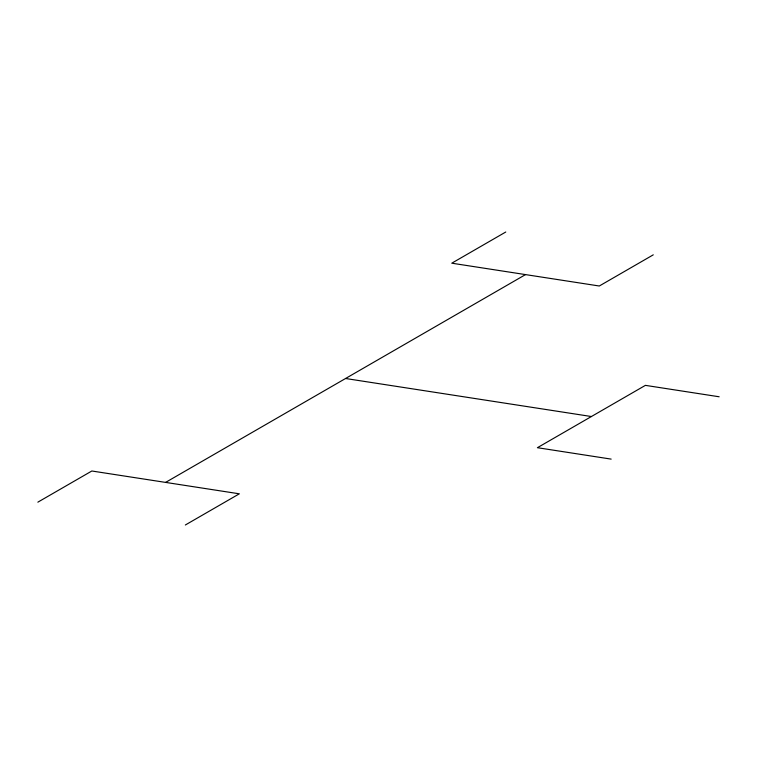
<?xml version="1.0" encoding="UTF-8"?>
<svg xmlns="http://www.w3.org/2000/svg" width="757" height="757" viewBox="0 0 757 757"><rect width="100%" height="100%" fill="white"/><g stroke="black" fill="none" stroke-linecap="round" stroke-linejoin="round"><path stroke-width="1.14" d="M37.85 502.165L91.843 470.996L239.344 493.81L185.351 524.989M505.771 232.011L451.778 263.19L599.289 286.004L653.272 254.835M165.594 482.408L525.528 274.592M719.15 396.772L645.399 385.36L537.413 447.699L611.164 459.111M345.561 378.5L591.406 416.53"/></g></svg>
